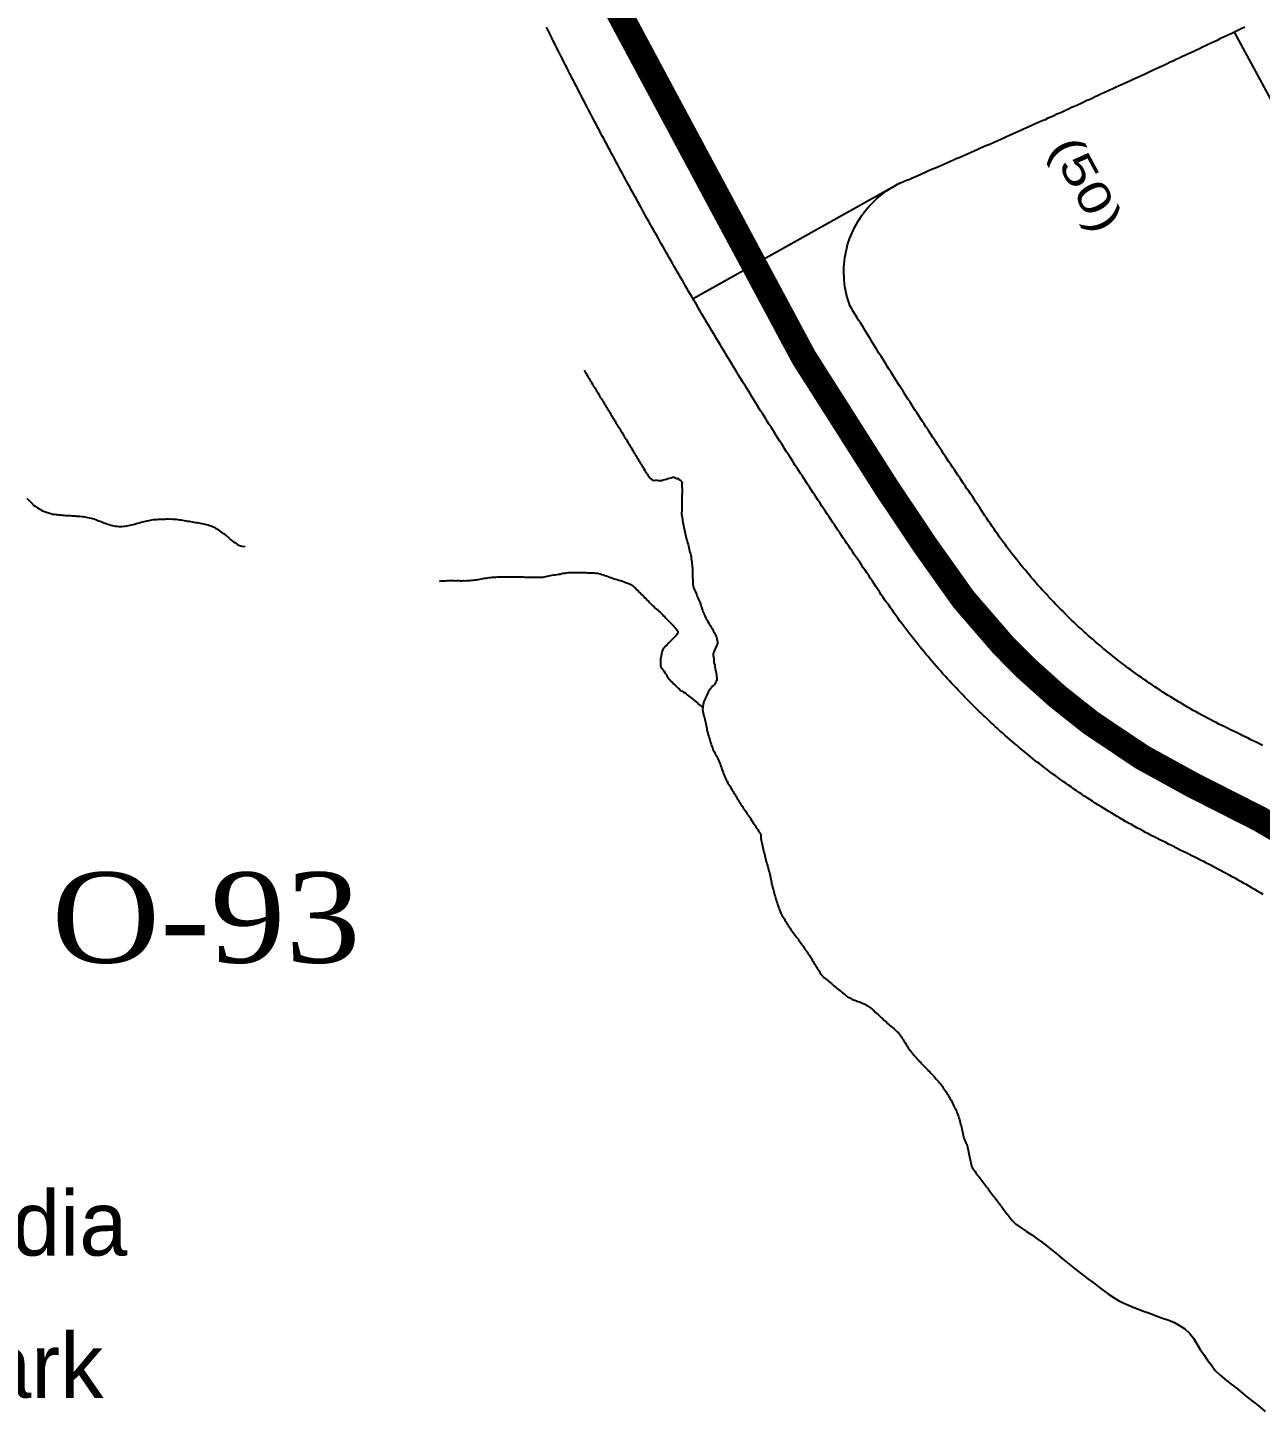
# Model space of a CAD drawing. Header units: millimetres. Extents: x 1745962 to 1749233, y 4525379 to 4529927.
# Drawn here: x 1748419.1 to 1748609.7, y 4527433.3 to 4527647.4 of the extents above; entities that cross this region are included whole.
import ezdxf
from ezdxf.enums import TextEntityAlignment as Align

# ---------------------------------------------------------------- set-up
doc = ezdxf.new("R2010")
doc.units = ezdxf.units.MM
doc.header["$LTSCALE"] = 10
doc.header["$MEASUREMENT"] = 0
for name, color, linetype in [('AROLL_ADDRESS', 44, 'Continuous'), ('AROLL_LOTS', 8, 'Continuous'), ('PARKS', 62, 'Continuous'), ('WATER', 5, 'Continuous'), ('ZONING_STANDARDS', 140, 'Continuous'), ('ZONING_ZONES', 140, 'Continuous')]:
    doc.layers.add(name, color=color, linetype=linetype)
doc.styles.add('DUTCH', font='dutcheb.ttf')
doc.styles.add('Univers Light Condensed', font='unvr47a.ttf')

msp = doc.modelspace()

# ---------------------------------------------------------------- linework, layer by layer
at = {"layer": 'AROLL_LOTS'}
for p, q in [((1748678.7, 4527511.23), (1748605.74, 4527646.67)), ((1748554.1, 4527623.34), (1748522.02, 4527605.41))]:
    msp.add_line(p, q, dxfattribs=at)
for points in [[(1748549.47, 4527562.17), (1748549.19, 4527562.59), (1748548.91, 4527563), (1748548.62, 4527563.41), (1748548.34, 4527563.82), (1748548.06, 4527564.24), (1748547.78, 4527564.65), (1748547.5, 4527565.06), (1748547.22, 4527565.47), (1748546.94, 4527565.88), (1748546.65, 4527566.31), (1748546.37, 4527566.72), (1748546.09, 4527567.13), (1748545.81, 4527567.54), (1748545.53, 4527567.96), (1748545.25, 4527568.37), (1748544.97, 4527568.79), (1748544.7, 4527569.2), (1748544.42, 4527569.62), (1748544.14, 4527570.04), (1748543.86, 4527570.45), (1748543.58, 4527570.87), (1748543.3, 4527571.28), (1748543.04, 4527571.7), (1748542.76, 4527572.11), (1748542.48, 4527572.53), (1748542.2, 4527572.95), (1748541.93, 4527573.36), (1748541.65, 4527573.79), (1748541.37, 4527574.21), (1748541.1, 4527574.62), (1748540.83, 4527575.04), (1748540.56, 4527575.45), (1748540.28, 4527575.88), (1748540, 4527576.3), (1748539.73, 4527576.72), (1748539.45, 4527577.13), (1748539.19, 4527577.55), (1748538.92, 4527577.96), (1748538.64, 4527578.38), (1748538.37, 4527578.8), (1748538.1, 4527579.23), (1748537.83, 4527579.65), (1748537.56, 4527580.07), (1748537.28, 4527580.49), (1748537.02, 4527580.91), (1748536.75, 4527581.33), (1748536.48, 4527581.75), (1748536.21, 4527582.17), (1748535.94, 4527582.6), (1748535.67, 4527583.01), (1748535.4, 4527583.44), (1748535.14, 4527583.86), (1748534.87, 4527584.28), (1748534.6, 4527584.71), (1748534.34, 4527585.12), (1748534.07, 4527585.55), (1748533.8, 4527585.97), (1748533.54, 4527586.4), (1748533.27, 4527586.82), (1748533, 4527587.24), (1748532.74, 4527587.67), (1748532.47, 4527588.09), (1748532.21, 4527588.52), (1748531.94, 4527588.95), (1748531.68, 4527589.36), (1748531.42, 4527589.79), (1748531.15, 4527590.22), (1748530.89, 4527590.65), (1748530.63, 4527591.06), (1748530.36, 4527591.49), (1748530.1, 4527591.92), (1748529.84, 4527592.34), (1748529.58, 4527592.77), (1748529.31, 4527593.2), (1748529.06, 4527593.62), (1748528.79, 4527594.05), (1748528.54, 4527594.47), (1748528.27, 4527594.9), (1748528.02, 4527595.33), (1748527.75, 4527595.76), (1748527.5, 4527596.19), (1748527.24, 4527596.61), (1748526.98, 4527597.04), (1748526.72, 4527597.47), (1748526.47, 4527597.89), (1748526.21, 4527598.33), (1748525.95, 4527598.75), (1748525.69, 4527599.18), (1748525.43, 4527599.62), (1748525.18, 4527600.04), (1748524.92, 4527600.48), (1748524.67, 4527600.9), (1748524.42, 4527601.34), (1748524.16, 4527601.76), (1748523.91, 4527602.19), (1748523.64, 4527602.62), (1748523.39, 4527603.06), (1748523.14, 4527603.48), (1748522.88, 4527603.92), (1748522.63, 4527604.35), (1748522.38, 4527604.77), (1748522.13, 4527605.21), (1748521.88, 4527605.64), (1748521.63, 4527606.08), (1748521.37, 4527606.5), (1748521.12, 4527606.94), (1748520.87, 4527607.37), (1748520.62, 4527607.8), (1748520.37, 4527608.24), (1748520.12, 4527608.67), (1748519.87, 4527609.1), (1748519.62, 4527609.54), (1748519.37, 4527609.97), (1748519.12, 4527610.4), (1748518.87, 4527610.84), (1748518.62, 4527611.27), (1748518.38, 4527611.7), (1748518.13, 4527612.14), (1748517.88, 4527612.57), (1748517.63, 4527613.01), (1748517.39, 4527613.44), (1748517.14, 4527613.88), (1748516.9, 4527614.31), (1748516.66, 4527614.75), (1748516.4, 4527615.18), (1748516.16, 4527615.62), (1748515.92, 4527616.06), (1748515.67, 4527616.49), (1748515.43, 4527616.93), (1748515.18, 4527617.36), (1748514.94, 4527617.8), (1748514.69, 4527618.24), (1748514.45, 4527618.67), (1748514.21, 4527619.11), (1748513.97, 4527619.55), (1748513.73, 4527619.98), (1748513.49, 4527620.43), (1748513.25, 4527620.87), (1748513, 4527621.3), (1748512.76, 4527621.74), (1748512.52, 4527622.18), (1748512.28, 4527622.62), (1748512.04, 4527623.05), (1748511.8, 4527623.49), (1748511.56, 4527623.93), (1748511.33, 4527624.37), (1748511.09, 4527624.81), (1748510.85, 4527625.25), (1748510.61, 4527625.7), (1748510.37, 4527626.14), (1748510.14, 4527626.57), (1748509.9, 4527627.02), (1748509.66, 4527627.46), (1748509.43, 4527627.89), (1748509.19, 4527628.34), (1748508.96, 4527628.77), (1748508.72, 4527629.21), (1748508.49, 4527629.65), (1748508.25, 4527630.1), (1748508.02, 4527630.54), (1748507.78, 4527630.98), (1748507.55, 4527631.42), (1748507.31, 4527631.87), (1748507.08, 4527632.31), (1748506.85, 4527632.75), (1748506.61, 4527633.2), (1748506.38, 4527633.64), (1748506.16, 4527634.08), (1748505.92, 4527634.52), (1748505.69, 4527634.97), (1748505.46, 4527635.41), (1748505.23, 4527635.86), (1748505, 4527636.3), (1748504.77, 4527636.74), (1748504.54, 4527637.18), (1748504.3, 4527637.63), (1748504.08, 4527638.08), (1748503.85, 4527638.52), (1748503.62, 4527638.96), (1748503.39, 4527639.41), (1748503.17, 4527639.86), (1748502.94, 4527640.3), (1748502.72, 4527640.74), (1748502.49, 4527641.19), (1748502.26, 4527641.64), (1748502.03, 4527642.09), (1748501.81, 4527642.53), (1748501.59, 4527642.98), (1748501.36, 4527643.43), (1748501.13, 4527643.87), (1748500.92, 4527644.32), (1748500.69, 4527644.77), (1748500.46, 4527645.21), (1748500.24, 4527645.66), (1748500.01, 4527646.11), (1748499.8, 4527646.55), (1748499.57, 4527647), (1748499.35, 4527647.45)], [(1748605.74, 4527646.67), (1748605.29, 4527646.45), (1748604.84, 4527646.24), (1748604.38, 4527646.02), (1748603.93, 4527645.82), (1748603.48, 4527645.6), (1748603.03, 4527645.38), (1748602.58, 4527645.17), (1748602.13, 4527644.95), (1748601.67, 4527644.75), (1748601.22, 4527644.53), (1748600.77, 4527644.32), (1748600.31, 4527644.1), (1748599.87, 4527643.89), (1748599.42, 4527643.68), (1748598.96, 4527643.46), (1748598.51, 4527643.25), (1748598.06, 4527643.04), (1748597.6, 4527642.83), (1748597.15, 4527642.61), (1748596.7, 4527642.41), (1748596.24, 4527642.19), (1748595.79, 4527641.99), (1748595.34, 4527641.77), (1748594.88, 4527641.56), (1748594.43, 4527641.35), (1748593.98, 4527641.14), (1748593.53, 4527640.93), (1748593.07, 4527640.72), (1748592.62, 4527640.51), (1748591.9, 4527640.18)], [(1748607.33, 4527647.42), (1748606.88, 4527647.21), (1748606.43, 4527647), (1748605.74, 4527646.67)], [(1748591.9, 4527640.18), (1748591.45, 4527639.97), (1748591, 4527639.76), (1748590.53, 4527639.55), (1748590.08, 4527639.34), (1748589.63, 4527639.13), (1748589.18, 4527638.92), (1748588.72, 4527638.71), (1748588.27, 4527638.5), (1748587.81, 4527638.29), (1748587.35, 4527638.08), (1748586.9, 4527637.88), (1748586.45, 4527637.66), (1748586, 4527637.46), (1748585.54, 4527637.26), (1748585.08, 4527637.04), (1748584.63, 4527636.84), (1748584.17, 4527636.63), (1748583.72, 4527636.42), (1748583.27, 4527636.21), (1748582.81, 4527636.01), (1748582.35, 4527635.8), (1748581.9, 4527635.59), (1748581.45, 4527635.38), (1748580.99, 4527635.18), (1748580.54, 4527634.98), (1748580.07, 4527634.76), (1748579.62, 4527634.56), (1748579.17, 4527634.35), (1748578.71, 4527634.15), (1748578.26, 4527633.95), (1748577.79, 4527633.73), (1748577.34, 4527633.53), (1748576.88, 4527633.33), (1748576.43, 4527633.12), (1748575.97, 4527632.92), (1748575.52, 4527632.71), (1748575.06, 4527632.51), (1748574.61, 4527632.3), (1748574.15, 4527632.1), (1748573.7, 4527631.9), (1748573.23, 4527631.69), (1748572.78, 4527631.49), (1748572.32, 4527631.29), (1748571.87, 4527631.08), (1748571.41, 4527630.88), (1748570.95, 4527630.68), (1748570.5, 4527630.47), (1748570.04, 4527630.27), (1748569.59, 4527630.06), (1748569.13, 4527629.86), (1748568.67, 4527629.66), (1748568.21, 4527629.45), (1748567.75, 4527629.25), (1748567.3, 4527629.06), (1748566.84, 4527628.85), (1748566.38, 4527628.65), (1748565.92, 4527628.45), (1748565.46, 4527628.24), (1748565.01, 4527628.05), (1748564.55, 4527627.85), (1748564.09, 4527627.64), (1748563.63, 4527627.44), (1748563.18, 4527627.24), (1748562.72, 4527627.04), (1748562.26, 4527626.84), (1748561.8, 4527626.64), (1748561.34, 4527626.44), (1748560.88, 4527626.24), (1748560.43, 4527626.04), (1748559.97, 4527625.84), (1748559.51, 4527625.64), (1748559.05, 4527625.44), (1748558.59, 4527625.25), (1748558.13, 4527625.04), (1748557.68, 4527624.85), (1748557.21, 4527624.65), (1748556.75, 4527624.45), (1748556.3, 4527624.25), (1748555.7, 4527623.99)], [(1748546.24, 4527604.4), (1748546.08, 4527604.87), (1748545.93, 4527605.34), (1748545.8, 4527605.83), (1748545.69, 4527606.32), (1748545.59, 4527606.81), (1748545.5, 4527607.3), (1748545.44, 4527607.8), (1748545.39, 4527608.3), (1748545.36, 4527608.79), (1748545.35, 4527609.29), (1748545.34, 4527609.79), (1748545.35, 4527610.29), (1748545.39, 4527610.79), (1748545.44, 4527611.29), (1748545.5, 4527611.78), (1748545.58, 4527612.28), (1748545.68, 4527612.77), (1748545.79, 4527613.25), (1748545.92, 4527613.74), (1748546.07, 4527614.21), (1748546.23, 4527614.69), (1748546.4, 4527615.16), (1748546.6, 4527615.62), (1748546.81, 4527616.08), (1748547.03, 4527616.52), (1748547.27, 4527616.96), (1748547.52, 4527617.4), (1748547.78, 4527617.82), (1748548.05, 4527618.24), (1748548.35, 4527618.65), (1748548.65, 4527619.03), (1748548.98, 4527619.43), (1748549.3, 4527619.8), (1748549.64, 4527620.16), (1748550, 4527620.52), (1748550.36, 4527620.86), (1748550.74, 4527621.19), (1748551.13, 4527621.5), (1748551.53, 4527621.81), (1748551.93, 4527622.1), (1748552.34, 4527622.38), (1748552.77, 4527622.64), (1748553.2, 4527622.89), (1748553.64, 4527623.13), (1748554.1, 4527623.34), (1748554.55, 4527623.55), (1748555.02, 4527623.74), (1748555.7, 4527623.99)], [(1748610.06, 4527536.31), (1748609.61, 4527536.55), (1748609.16, 4527536.77), (1748608.72, 4527536.99), (1748608.27, 4527537.21), (1748607.82, 4527537.44), (1748607.38, 4527537.66), (1748606.92, 4527537.88), (1748606.47, 4527538.1), (1748606.03, 4527538.32), (1748605.57, 4527538.53), (1748605.13, 4527538.75), (1748604.67, 4527538.97), (1748604.23, 4527539.18), (1748603.77, 4527539.41), (1748603.33, 4527539.63), (1748602.88, 4527539.85), (1748602.43, 4527540.09), (1748601.99, 4527540.32), (1748601.55, 4527540.55), (1748601.11, 4527540.78), (1748600.67, 4527541.02), (1748600.23, 4527541.25), (1748599.79, 4527541.5), (1748599.36, 4527541.74), (1748598.92, 4527541.99), (1748598.48, 4527542.23), (1748598.06, 4527542.49), (1748597.62, 4527542.74), (1748597.19, 4527543), (1748596.77, 4527543.26), (1748596.34, 4527543.52), (1748595.91, 4527543.77), (1748595.48, 4527544.04), (1748595.06, 4527544.31), (1748594.64, 4527544.58), (1748594.23, 4527544.85), (1748593.81, 4527545.13), (1748593.39, 4527545.41), (1748592.98, 4527545.68), (1748592.56, 4527545.97), (1748592.15, 4527546.24), (1748591.74, 4527546.53), (1748591.33, 4527546.82), (1748590.92, 4527547.11), (1748590.51, 4527547.4), (1748590.11, 4527547.69), (1748589.71, 4527548), (1748589.3, 4527548.29), (1748588.91, 4527548.59), (1748588.51, 4527548.89), (1748588.11, 4527549.19), (1748587.71, 4527549.5), (1748587.33, 4527549.81), (1748586.93, 4527550.12), (1748586.55, 4527550.43), (1748586.15, 4527550.75), (1748585.77, 4527551.07), (1748585.39, 4527551.39), (1748585, 4527551.71), (1748584.62, 4527552.03), (1748584.24, 4527552.35), (1748583.86, 4527552.69), (1748583.48, 4527553.02), (1748583.11, 4527553.34), (1748582.74, 4527553.68), (1748582.37, 4527554.01), (1748582, 4527554.35), (1748581.63, 4527554.69), (1748581.26, 4527555.04), (1748580.9, 4527555.38), (1748580.54, 4527555.72), (1748580.18, 4527556.07), (1748579.83, 4527556.41), (1748579.47, 4527556.77), (1748579.12, 4527557.13), (1748578.76, 4527557.48), (1748578.42, 4527557.84), (1748578.07, 4527558.2), (1748577.72, 4527558.55), (1748577.37, 4527558.91), (1748577.03, 4527559.28), (1748576.69, 4527559.65), (1748576.35, 4527560.02), (1748576.01, 4527560.38), (1748575.68, 4527560.76), (1748575.34, 4527561.12), (1748575.02, 4527561.5), (1748574.69, 4527561.88), (1748574.36, 4527562.26), (1748574.03, 4527562.64), (1748573.71, 4527563.02), (1748573.39, 4527563.41), (1748573.07, 4527563.79), (1748572.76, 4527564.18), (1748572.44, 4527564.57), (1748572.14, 4527564.96), (1748571.82, 4527565.35), (1748571.51, 4527565.74), (1748571.2, 4527566.14), (1748570.91, 4527566.53), (1748570.6, 4527566.93), (1748570.3, 4527567.33), (1748570, 4527567.74), (1748569.71, 4527568.14), (1748569.42, 4527568.55), (1748569.12, 4527568.95), (1748568.83, 4527569.36), (1748568.55, 4527569.77), (1748568.27, 4527570.18), (1748567.98, 4527570.59), (1748567.7, 4527571.01), (1748567.43, 4527571.42), (1748567.15, 4527571.85), (1748566.87, 4527572.26), (1748566.61, 4527572.68), (1748566.34, 4527573.1), (1748566.05, 4527573.56), (1748565.76, 4527573.97), (1748565.48, 4527574.4), (1748565.2, 4527574.81), (1748564.92, 4527575.22), (1748564.64, 4527575.63), (1748564.36, 4527576.04), (1748564.08, 4527576.46), (1748563.8, 4527576.87), (1748563.52, 4527577.29), (1748563.25, 4527577.71), (1748562.97, 4527578.12), (1748562.69, 4527578.54), (1748562.42, 4527578.95), (1748562.14, 4527579.37), (1748561.86, 4527579.78), (1748561.58, 4527580.2), (1748561.3, 4527580.62), (1748561.03, 4527581.03), (1748560.75, 4527581.45), (1748560.47, 4527581.87), (1748560.21, 4527582.28), (1748559.93, 4527582.71), (1748559.65, 4527583.12), (1748559.38, 4527583.54), (1748559.1, 4527583.96), (1748558.84, 4527584.38), (1748558.56, 4527584.8), (1748558.29, 4527585.22), (1748558.01, 4527585.63), (1748557.74, 4527586.05), (1748557.46, 4527586.47), (1748557.2, 4527586.88), (1748556.92, 4527587.31), (1748556.65, 4527587.73), (1748556.38, 4527588.15), (1748556.11, 4527588.57), (1748555.84, 4527588.99), (1748555.57, 4527589.41), (1748555.3, 4527589.83), (1748555.03, 4527590.26), (1748554.76, 4527590.68), (1748554.49, 4527591.1), (1748554.22, 4527591.51), (1748553.96, 4527591.94), (1748553.69, 4527592.36), (1748553.43, 4527592.79), (1748553.16, 4527593.21), (1748552.89, 4527593.62), (1748552.63, 4527594.05), (1748552.36, 4527594.48), (1748552.09, 4527594.9), (1748551.83, 4527595.33), (1748551.56, 4527595.74), (1748551.29, 4527596.17), (1748551.03, 4527596.6), (1748550.76, 4527597.02), (1748550.5, 4527597.45), (1748550.24, 4527597.87), (1748549.97, 4527598.29), (1748549.71, 4527598.72), (1748549.44, 4527599.15), (1748549.19, 4527599.57), (1748548.92, 4527600), (1748548.66, 4527600.43), (1748548.4, 4527600.85), (1748548.14, 4527601.28), (1748547.88, 4527601.7), (1748547.62, 4527602.13), (1748547.36, 4527602.56), (1748547.1, 4527602.98), (1748546.84, 4527603.41), (1748546.57, 4527603.84), (1748546.24, 4527604.4)], [(1748596.43, 4527520.63), (1748595.98, 4527520.85), (1748595.53, 4527521.07), (1748595.09, 4527521.29), (1748594.63, 4527521.51), (1748594.19, 4527521.73), (1748593.74, 4527521.96), (1748593.29, 4527522.19), (1748592.85, 4527522.41), (1748592.41, 4527522.64), (1748591.97, 4527522.88), (1748591.53, 4527523.12), (1748591.08, 4527523.36), (1748590.64, 4527523.59), (1748590.2, 4527523.83), (1748589.78, 4527524.08), (1748589.34, 4527524.32), (1748588.9, 4527524.57), (1748588.47, 4527524.82), (1748588.03, 4527525.07), (1748587.61, 4527525.32), (1748587.17, 4527525.58), (1748586.74, 4527525.84), (1748586.32, 4527526.09), (1748585.89, 4527526.35), (1748585.46, 4527526.61), (1748585.04, 4527526.88), (1748584.61, 4527527.15), (1748584.19, 4527527.41), (1748583.77, 4527527.68), (1748583.36, 4527527.96), (1748582.93, 4527528.23), (1748582.51, 4527528.5), (1748582.1, 4527528.77), (1748581.69, 4527529.06), (1748581.27, 4527529.34), (1748580.86, 4527529.62), (1748580.45, 4527529.91), (1748580.04, 4527530.19), (1748579.63, 4527530.48), (1748579.23, 4527530.77), (1748578.81, 4527531.06), (1748578.41, 4527531.36), (1748578, 4527531.65), (1748577.6, 4527531.95), (1748577.2, 4527532.24), (1748576.8, 4527532.55), (1748576.41, 4527532.85), (1748576.01, 4527533.15), (1748575.61, 4527533.46), (1748575.21, 4527533.76), (1748574.83, 4527534.07), (1748574.43, 4527534.38), (1748574.05, 4527534.7), (1748573.65, 4527535.01), (1748573.27, 4527535.33), (1748572.89, 4527535.65), (1748572.49, 4527535.97), (1748572.11, 4527536.29), (1748571.73, 4527536.61), (1748571.35, 4527536.93), (1748570.97, 4527537.26), (1748570.6, 4527537.59), (1748570.22, 4527537.92), (1748569.84, 4527538.25), (1748569.47, 4527538.58), (1748569.1, 4527538.92), (1748568.73, 4527539.25), (1748568.36, 4527539.59), (1748568, 4527539.93), (1748567.63, 4527540.27), (1748567.27, 4527540.62), (1748566.9, 4527540.96), (1748566.54, 4527541.3), (1748566.19, 4527541.65), (1748565.82, 4527542), (1748565.47, 4527542.35), (1748565.11, 4527542.7), (1748564.76, 4527543.06), (1748564.41, 4527543.41), (1748564.06, 4527543.77), (1748563.71, 4527544.13), (1748563.36, 4527544.49), (1748563.01, 4527544.85), (1748562.68, 4527545.22), (1748562.33, 4527545.58), (1748561.99, 4527545.94), (1748561.65, 4527546.31), (1748561.31, 4527546.68), (1748560.97, 4527547.05), (1748560.64, 4527547.42), (1748560.31, 4527547.79), (1748559.98, 4527548.17), (1748559.65, 4527548.54), (1748559.32, 4527548.93), (1748558.99, 4527549.3), (1748558.67, 4527549.68), (1748558.35, 4527550.07), (1748558.03, 4527550.45), (1748557.71, 4527550.83), (1748557.39, 4527551.22), (1748557.08, 4527551.6), (1748556.76, 4527551.99), (1748556.45, 4527552.38), (1748556.13, 4527552.78), (1748555.83, 4527553.17), (1748555.52, 4527553.56), (1748555.21, 4527553.96), (1748554.92, 4527554.36), (1748554.61, 4527554.76), (1748554.31, 4527555.16), (1748554.01, 4527555.56), (1748553.72, 4527555.96), (1748553.42, 4527556.36), (1748553.13, 4527556.77), (1748552.84, 4527557.18), (1748552.55, 4527557.59), (1748552.26, 4527558), (1748551.97, 4527558.4), (1748551.69, 4527558.81), (1748551.4, 4527559.23), (1748551.12, 4527559.64), (1748550.85, 4527560.06), (1748550.57, 4527560.47), (1748550.3, 4527560.89), (1748550.03, 4527561.31), (1748549.75, 4527561.73), (1748549.47, 4527562.17)], [(1748596.43, 4527520.63), (1748596.88, 4527520.42), (1748597.34, 4527520.2), (1748597.78, 4527519.98), (1748598.24, 4527519.77), (1748598.68, 4527519.54), (1748599.13, 4527519.32), (1748599.58, 4527519.1), (1748600.02, 4527518.88), (1748600.47, 4527518.64), (1748600.92, 4527518.42), (1748601.36, 4527518.19), (1748601.8, 4527517.96), (1748602.24, 4527517.73), (1748602.68, 4527517.49), (1748603.14, 4527517.26), (1748603.58, 4527517.03), (1748604.01, 4527516.79), (1748604.45, 4527516.55), (1748604.89, 4527516.31), (1748605.33, 4527516.07), (1748605.77, 4527515.82), (1748606.21, 4527515.58), (1748606.63, 4527515.34), (1748607.07, 4527515.09), (1748607.51, 4527514.85), (1748607.94, 4527514.6), (1748608.37, 4527514.34), (1748608.8, 4527514.09), (1748609.23, 4527513.84), (1748609.67, 4527513.58), (1748610.09, 4527513.32)]]:
    msp.add_lwpolyline(points, dxfattribs=at)
at = {"layer": 'WATER'}
for points in [[(1748505.17, 4527594.37), (1748505.3, 4527594.15), (1748505.43, 4527593.94), (1748505.55, 4527593.73), (1748505.69, 4527593.52), (1748505.82, 4527593.3), (1748505.95, 4527593.09), (1748506.07, 4527592.87), (1748506.2, 4527592.66), (1748506.34, 4527592.45), (1748506.47, 4527592.23), (1748506.59, 4527592.02), (1748506.72, 4527591.8), (1748506.86, 4527591.59), (1748506.98, 4527591.38), (1748507.11, 4527591.17), (1748507.24, 4527590.95), (1748507.38, 4527590.73), (1748507.5, 4527590.53), (1748507.63, 4527590.31), (1748507.76, 4527590.1), (1748507.9, 4527589.88), (1748508.02, 4527589.67), (1748508.15, 4527589.45), (1748508.28, 4527589.24), (1748508.41, 4527589.03), (1748508.54, 4527588.81), (1748508.67, 4527588.6), (1748508.8, 4527588.38), (1748508.93, 4527588.18), (1748509.06, 4527587.96), (1748509.19, 4527587.75), (1748509.32, 4527587.53), (1748509.44, 4527587.31), (1748509.58, 4527587.11), (1748509.71, 4527586.89), (1748509.83, 4527586.68), (1748509.97, 4527586.46), (1748510.1, 4527586.25), (1748510.23, 4527586.03), (1748510.35, 4527585.82), (1748510.49, 4527585.61), (1748510.62, 4527585.39), (1748510.75, 4527585.18), (1748510.87, 4527584.97), (1748511.01, 4527584.76), (1748511.14, 4527584.54), (1748511.26, 4527584.33), (1748511.39, 4527584.11), (1748511.52, 4527583.89), (1748511.66, 4527583.68), (1748511.78, 4527583.47), (1748511.91, 4527583.26), (1748512.04, 4527583.04), (1748512.18, 4527582.83), (1748512.3, 4527582.62), (1748512.43, 4527582.41), (1748512.57, 4527582.19), (1748512.69, 4527581.97), (1748512.82, 4527581.76), (1748512.95, 4527581.54), (1748513.09, 4527581.34), (1748513.21, 4527581.12), (1748513.34, 4527580.91), (1748513.47, 4527580.69), (1748513.6, 4527580.47), (1748513.73, 4527580.27), (1748513.86, 4527580.05), (1748513.99, 4527579.84), (1748514.11, 4527579.62), (1748514.25, 4527579.41), (1748514.38, 4527579.2), (1748514.51, 4527578.98), (1748514.63, 4527578.77), (1748514.77, 4527578.55), (1748514.9, 4527578.34), (1748515.02, 4527578.13), (1748515.16, 4527577.92), (1748515.3, 4527577.71), (1748515.48, 4527577.54), (1748515.68, 4527577.4), (1748515.93, 4527577.33), (1748516.17, 4527577.35), (1748516.43, 4527577.36), (1748516.67, 4527577.33), (1748516.92, 4527577.31), (1748517.17, 4527577.31), (1748517.41, 4527577.39), (1748517.65, 4527577.46), (1748517.89, 4527577.53), (1748518.13, 4527577.59), (1748518.37, 4527577.66), (1748518.61, 4527577.72), (1748518.86, 4527577.8), (1748519.1, 4527577.84), (1748519.29, 4527577.7), (1748519.52, 4527577.62), (1748519.75, 4527577.59), (1748519.93, 4527577.42), (1748520.12, 4527577.24), (1748520.31, 4527577.06)], [(1748520.31, 4527577.06), (1748520.27, 4527576.81), (1748520.27, 4527576.56), (1748520.29, 4527576.31), (1748520.32, 4527576.06), (1748520.34, 4527575.82), (1748520.35, 4527575.56), (1748520.33, 4527575.32), (1748520.3, 4527575.06), (1748520.28, 4527574.82), (1748520.29, 4527574.56), (1748520.29, 4527574.32), (1748520.29, 4527574.07), (1748520.29, 4527573.82), (1748520.29, 4527573.57), (1748520.28, 4527573.32), (1748520.28, 4527573.07), (1748520.27, 4527572.82), (1748520.26, 4527572.56), (1748520.25, 4527572.31), (1748520.25, 4527572.07), (1748520.28, 4527571.82), (1748520.32, 4527571.57), (1748520.37, 4527571.33), (1748520.41, 4527571.08), (1748520.46, 4527570.84), (1748520.51, 4527570.59), (1748520.56, 4527570.34), (1748520.61, 4527570.1), (1748520.66, 4527569.85), (1748520.71, 4527569.61), (1748520.76, 4527569.37), (1748520.81, 4527569.13), (1748520.86, 4527568.88), (1748520.92, 4527568.63), (1748520.97, 4527568.39), (1748521.04, 4527568.15), (1748521.11, 4527567.91), (1748521.18, 4527567.67), (1748521.25, 4527567.43), (1748521.31, 4527567.19), (1748521.37, 4527566.94), (1748521.43, 4527566.7), (1748521.49, 4527566.45), (1748521.54, 4527566.22), (1748521.6, 4527565.97), (1748521.66, 4527565.73), (1748521.71, 4527565.48), (1748521.75, 4527565.23), (1748521.78, 4527564.98), (1748521.81, 4527564.74), (1748521.83, 4527564.49), (1748521.86, 4527564.24), (1748521.89, 4527563.99), (1748521.92, 4527563.75), (1748521.93, 4527563.5), (1748521.94, 4527563.25), (1748521.95, 4527562.99), (1748521.94, 4527562.74), (1748521.95, 4527562.5), (1748521.95, 4527562.25), (1748521.96, 4527561.99), (1748521.97, 4527561.75), (1748521.97, 4527561.5), (1748521.99, 4527561.24), (1748522.04, 4527561.01), (1748522.11, 4527560.76), (1748522.18, 4527560.52), (1748522.28, 4527560.29), (1748522.38, 4527560.06), (1748522.48, 4527559.83), (1748522.58, 4527559.6), (1748522.67, 4527559.37), (1748522.77, 4527559.15), (1748522.88, 4527558.92), (1748522.98, 4527558.69), (1748523.07, 4527558.46), (1748523.17, 4527558.23), (1748523.23, 4527557.99), (1748523.3, 4527557.75), (1748523.37, 4527557.5), (1748523.46, 4527557.27), (1748523.55, 4527557.04), (1748523.66, 4527556.81), (1748523.76, 4527556.59), (1748523.86, 4527556.36), (1748523.96, 4527556.13), (1748524.07, 4527555.9), (1748524.19, 4527555.68), (1748524.32, 4527555.47), (1748524.45, 4527555.25), (1748524.58, 4527555.05), (1748524.71, 4527554.83), (1748524.84, 4527554.62), (1748524.96, 4527554.4), (1748525.09, 4527554.18), (1748525.2, 4527553.96), (1748525.32, 4527553.75), (1748525.44, 4527553.52), (1748525.55, 4527553.3), (1748525.62, 4527553.06), (1748525.69, 4527552.81), (1748525.77, 4527552.57), (1748525.82, 4527552.34), (1748525.79, 4527552.08), (1748525.71, 4527551.85), (1748525.6, 4527551.62), (1748525.49, 4527551.39), (1748525.39, 4527551.16), (1748525.29, 4527550.93), (1748525.19, 4527550.7), (1748525.13, 4527550.46), (1748525.13, 4527550.21), (1748525.18, 4527549.97), (1748525.22, 4527549.72), (1748525.22, 4527549.46), (1748525.25, 4527549.21), (1748525.3, 4527548.98), (1748525.36, 4527548.73), (1748525.41, 4527548.48), (1748525.46, 4527548.24), (1748525.51, 4527547.99), (1748525.55, 4527547.75), (1748525.6, 4527547.5), (1748525.62, 4527547.25), (1748525.65, 4527547.01), (1748525.68, 4527546.76), (1748525.68, 4527546.5), (1748525.6, 4527546.27), (1748525.49, 4527546.05), (1748525.38, 4527545.82), (1748525.21, 4527545.63), (1748525.04, 4527545.47), (1748524.86, 4527545.28), (1748524.71, 4527545.09), (1748524.56, 4527544.88), (1748524.43, 4527544.67), (1748524.31, 4527544.45), (1748524.2, 4527544.22), (1748524.09, 4527544), (1748523.98, 4527543.78), (1748523.87, 4527543.55), (1748523.77, 4527543.33), (1748523.67, 4527543.1), (1748523.63, 4527542.85), (1748523.58, 4527542.6), (1748523.55, 4527542.35), (1748523.51, 4527542.18), (1748523.51, 4527542.11), (1748523.5, 4527541.86), (1748523.52, 4527541.6), (1748523.56, 4527541.36), (1748523.62, 4527541.12), (1748523.68, 4527540.87), (1748523.77, 4527540.64), (1748523.82, 4527540.39), (1748523.88, 4527540.15), (1748523.93, 4527539.91), (1748523.98, 4527539.66), (1748524.03, 4527539.42), (1748524.09, 4527539.18), (1748524.13, 4527538.93), (1748524.17, 4527538.68), (1748524.23, 4527538.44), (1748524.29, 4527538.19), (1748524.37, 4527537.96), (1748524.44, 4527537.72), (1748524.5, 4527537.48), (1748524.59, 4527537.24), (1748524.65, 4527537), (1748524.72, 4527536.76), (1748524.8, 4527536.52), (1748524.89, 4527536.29), (1748524.99, 4527536.06), (1748525.07, 4527535.83), (1748525.15, 4527535.59), (1748525.26, 4527535.37), (1748525.38, 4527535.14), (1748525.51, 4527534.93), (1748525.63, 4527534.71), (1748525.74, 4527534.49), (1748525.85, 4527534.26), (1748525.96, 4527534.04), (1748526.07, 4527533.81), (1748526.16, 4527533.58), (1748526.25, 4527533.34), (1748526.32, 4527533.1), (1748526.4, 4527532.87), (1748526.49, 4527532.63), (1748526.57, 4527532.4), (1748526.65, 4527532.16), (1748526.74, 4527531.92), (1748526.83, 4527531.7), (1748526.93, 4527531.47), (1748527.04, 4527531.24), (1748527.16, 4527531.02), (1748527.27, 4527530.8), (1748527.42, 4527530.49)], [(1748419.03, 4527574.57), (1748419.19, 4527574.4), (1748419.37, 4527574.22), (1748419.54, 4527574.04), (1748419.72, 4527573.86), (1748419.89, 4527573.68), (1748420.07, 4527573.51), (1748420.28, 4527573.36), (1748420.48, 4527573.22), (1748420.69, 4527573.08), (1748420.9, 4527572.94), (1748421.11, 4527572.81), (1748421.32, 4527572.68), (1748421.55, 4527572.58), (1748421.79, 4527572.49), (1748422.03, 4527572.42), (1748422.26, 4527572.33), (1748422.5, 4527572.26), (1748422.74, 4527572.18), (1748422.98, 4527572.12), (1748423.23, 4527572.09), (1748423.48, 4527572.06), (1748423.73, 4527572.04), (1748423.97, 4527572), (1748424.22, 4527571.98), (1748424.47, 4527571.95), (1748424.72, 4527571.93), (1748424.97, 4527571.91), (1748425.22, 4527571.89), (1748425.47, 4527571.88), (1748425.72, 4527571.87), (1748425.97, 4527571.85), (1748426.22, 4527571.84), (1748426.47, 4527571.82), (1748426.72, 4527571.81), (1748426.97, 4527571.78), (1748427.22, 4527571.77), (1748427.46, 4527571.75), (1748427.71, 4527571.72), (1748427.96, 4527571.67), (1748428.21, 4527571.63), (1748428.44, 4527571.58), (1748428.69, 4527571.53), (1748428.94, 4527571.49), (1748429.18, 4527571.43), (1748429.42, 4527571.36), (1748429.66, 4527571.27), (1748429.89, 4527571.18), (1748430.12, 4527571.09), (1748430.36, 4527570.99), (1748430.59, 4527570.91), (1748430.83, 4527570.82), (1748431.06, 4527570.73), (1748431.3, 4527570.65), (1748431.53, 4527570.56), (1748431.77, 4527570.49), (1748432.01, 4527570.42), (1748432.25, 4527570.34), (1748432.49, 4527570.27), (1748432.73, 4527570.24), (1748432.99, 4527570.22), (1748433.23, 4527570.2), (1748433.48, 4527570.2), (1748433.73, 4527570.21), (1748433.99, 4527570.23), (1748434.23, 4527570.26), (1748434.48, 4527570.3), (1748434.72, 4527570.35), (1748434.97, 4527570.4), (1748435.2, 4527570.45), (1748435.45, 4527570.51), (1748435.69, 4527570.57), (1748435.93, 4527570.64), (1748436.17, 4527570.71), (1748436.42, 4527570.78), (1748436.66, 4527570.85), (1748436.9, 4527570.91), (1748437.15, 4527570.97), (1748437.38, 4527571.02), (1748437.63, 4527571.07), (1748437.87, 4527571.12), (1748438.12, 4527571.17), (1748438.36, 4527571.22), (1748438.62, 4527571.26), (1748438.86, 4527571.27), (1748439.11, 4527571.29), (1748439.37, 4527571.31), (1748439.61, 4527571.32), (1748439.86, 4527571.33), (1748440.11, 4527571.35), (1748440.36, 4527571.35), (1748440.61, 4527571.36), (1748440.86, 4527571.36), (1748441.11, 4527571.35), (1748441.36, 4527571.36), (1748441.61, 4527571.35), (1748441.86, 4527571.34), (1748442.11, 4527571.31), (1748442.35, 4527571.28), (1748442.6, 4527571.24), (1748442.85, 4527571.2), (1748443.1, 4527571.16), (1748443.34, 4527571.12), (1748443.59, 4527571.08), (1748443.84, 4527571.04), (1748444.09, 4527571), (1748444.33, 4527570.96), (1748444.58, 4527570.92), (1748444.82, 4527570.88), (1748445.07, 4527570.83), (1748445.32, 4527570.79), (1748445.56, 4527570.74), (1748445.81, 4527570.7), (1748446.05, 4527570.65), (1748446.3, 4527570.61), (1748446.55, 4527570.55), (1748446.79, 4527570.51), (1748447.04, 4527570.45), (1748447.27, 4527570.37), (1748447.5, 4527570.28), (1748447.73, 4527570.18), (1748447.96, 4527570.07), (1748448.18, 4527569.95), (1748448.39, 4527569.81), (1748448.59, 4527569.68), (1748448.79, 4527569.53), (1748449, 4527569.38), (1748449.2, 4527569.23), (1748449.4, 4527569.09), (1748449.61, 4527568.94), (1748449.81, 4527568.8), (1748450, 4527568.64), (1748450.19, 4527568.48), (1748450.37, 4527568.31), (1748450.56, 4527568.14), (1748450.75, 4527567.99), (1748450.96, 4527567.84), (1748451.17, 4527567.69), (1748451.37, 4527567.55), (1748451.57, 4527567.41), (1748451.8, 4527567.3), (1748452.03, 4527567.21), (1748452.27, 4527567.14), (1748452.76, 4527567.08)], [(1748482.81, 4527561.73), (1748483.06, 4527561.78), (1748483.31, 4527561.79), (1748483.56, 4527561.8), (1748483.81, 4527561.81), (1748484.05, 4527561.82), (1748484.31, 4527561.83), (1748484.56, 4527561.84), (1748484.8, 4527561.85), (1748485.06, 4527561.82), (1748485.31, 4527561.81), (1748485.56, 4527561.82), (1748485.81, 4527561.82), (1748486.05, 4527561.81), (1748486.3, 4527561.81), (1748486.55, 4527561.82), (1748486.8, 4527561.81), (1748487.06, 4527561.82), (1748487.3, 4527561.83), (1748487.55, 4527561.85), (1748487.8, 4527561.88), (1748488.05, 4527561.91), (1748488.3, 4527561.93), (1748488.55, 4527561.96), (1748488.79, 4527562.01), (1748489.04, 4527562.05), (1748489.29, 4527562.1), (1748489.53, 4527562.14), (1748489.78, 4527562.18), (1748490.03, 4527562.21), (1748490.27, 4527562.25), (1748490.52, 4527562.29), (1748490.77, 4527562.31), (1748491.02, 4527562.33), (1748491.27, 4527562.34), (1748491.52, 4527562.36), (1748491.76, 4527562.38), (1748492.02, 4527562.39), (1748492.27, 4527562.41), (1748492.52, 4527562.41), (1748492.77, 4527562.41), (1748493.02, 4527562.4), (1748493.27, 4527562.4), (1748493.52, 4527562.4), (1748493.77, 4527562.39), (1748494.01, 4527562.4), (1748494.26, 4527562.4), (1748494.52, 4527562.4), (1748494.76, 4527562.43), (1748495.01, 4527562.42), (1748495.26, 4527562.42), (1748495.51, 4527562.41), (1748495.77, 4527562.39), (1748496.02, 4527562.37), (1748496.27, 4527562.37), (1748496.51, 4527562.36), (1748496.76, 4527562.35), (1748497.01, 4527562.35), (1748497.26, 4527562.33), (1748497.51, 4527562.33), (1748497.77, 4527562.34), (1748498.02, 4527562.34), (1748498.26, 4527562.35), (1748498.51, 4527562.35), (1748498.77, 4527562.37), (1748499.01, 4527562.39), (1748499.25, 4527562.46), (1748499.49, 4527562.52), (1748499.74, 4527562.57), (1748499.99, 4527562.61), (1748500.24, 4527562.65), (1748500.48, 4527562.69), (1748500.73, 4527562.72), (1748500.97, 4527562.76), (1748501.23, 4527562.8), (1748501.47, 4527562.84), (1748501.71, 4527562.9), (1748501.95, 4527562.95), (1748502.2, 4527562.98), (1748502.45, 4527563.01), (1748502.7, 4527563.05), (1748502.95, 4527563.08), (1748503.2, 4527563.09), (1748503.45, 4527563.08), (1748503.7, 4527563.08), (1748503.95, 4527563.07), (1748504.2, 4527563.07), (1748504.45, 4527563.06), (1748504.7, 4527563.06), (1748504.95, 4527563.06), (1748505.2, 4527563.05), (1748505.45, 4527563.05), (1748505.7, 4527563.04), (1748505.95, 4527563.04), (1748506.2, 4527563.03), (1748506.45, 4527563.02), (1748506.69, 4527563.01), (1748506.95, 4527562.98), (1748507.19, 4527562.95), (1748507.44, 4527562.91), (1748507.68, 4527562.86), (1748507.92, 4527562.79), (1748508.16, 4527562.71), (1748508.4, 4527562.62), (1748508.63, 4527562.54), (1748508.87, 4527562.46), (1748509.1, 4527562.36), (1748509.34, 4527562.28), (1748509.57, 4527562.2), (1748509.81, 4527562.12), (1748510.05, 4527562.05), (1748510.29, 4527561.97), (1748510.53, 4527561.91), (1748510.77, 4527561.84), (1748511.01, 4527561.76), (1748511.24, 4527561.68), (1748511.48, 4527561.59), (1748511.71, 4527561.5), (1748511.95, 4527561.42), (1748512.18, 4527561.31), (1748512.4, 4527561.22), (1748512.61, 4527561.08), (1748512.81, 4527560.92), (1748512.99, 4527560.75), (1748513.16, 4527560.58), (1748513.35, 4527560.4), (1748513.52, 4527560.22), (1748513.7, 4527560.05), (1748513.87, 4527559.87), (1748514.05, 4527559.69), (1748514.23, 4527559.52), (1748514.4, 4527559.34), (1748514.58, 4527559.16), (1748514.75, 4527558.99), (1748514.93, 4527558.81), (1748515.11, 4527558.62), (1748515.29, 4527558.45), (1748515.46, 4527558.27), (1748515.64, 4527558.09), (1748515.82, 4527557.92), (1748515.99, 4527557.74), (1748516.18, 4527557.57), (1748516.37, 4527557.42), (1748516.56, 4527557.25), (1748516.75, 4527557.09), (1748516.94, 4527556.92), (1748517.12, 4527556.75), (1748517.3, 4527556.58), (1748517.46, 4527556.39), (1748517.63, 4527556.21), (1748517.8, 4527556.02), (1748517.98, 4527555.85), (1748518.15, 4527555.67), (1748518.33, 4527555.49), (1748518.5, 4527555.32), (1748518.68, 4527555.14), (1748518.85, 4527554.96), (1748519.03, 4527554.78), (1748519.2, 4527554.59), (1748519.36, 4527554.4), (1748519.52, 4527554.21), (1748519.65, 4527554), (1748519.68, 4527553.76), (1748519.55, 4527553.55), (1748519.39, 4527553.35), (1748519.23, 4527553.16), (1748519.06, 4527552.97), (1748518.89, 4527552.79), (1748518.71, 4527552.62), (1748518.53, 4527552.44), (1748518.35, 4527552.27), (1748518.17, 4527552.09), (1748518, 4527551.91), (1748517.83, 4527551.73), (1748517.67, 4527551.55), (1748517.5, 4527551.36), (1748517.36, 4527551.14), (1748517.24, 4527550.92), (1748517.17, 4527550.69), (1748517.13, 4527550.44), (1748517.07, 4527550.19), (1748517.02, 4527549.95), (1748516.99, 4527549.7), (1748516.96, 4527549.45), (1748516.96, 4527549.2), (1748516.98, 4527548.95), (1748517.01, 4527548.71), (1748517.06, 4527548.47), (1748517.2, 4527548.26), (1748517.35, 4527548.05), (1748517.49, 4527547.84), (1748517.63, 4527547.63), (1748517.76, 4527547.42), (1748517.91, 4527547.22), (1748518.04, 4527547.01), (1748518.17, 4527546.8), (1748518.32, 4527546.6), (1748518.48, 4527546.41), (1748518.65, 4527546.22), (1748518.83, 4527546.05), (1748519.02, 4527545.87), (1748519.18, 4527545.7), (1748519.37, 4527545.52), (1748519.55, 4527545.36), (1748519.74, 4527545.19), (1748519.92, 4527545.01), (1748520.1, 4527544.84), (1748520.31, 4527544.7), (1748520.52, 4527544.58), (1748520.73, 4527544.45), (1748520.94, 4527544.3), (1748521.13, 4527544.15), (1748521.33, 4527543.99), (1748521.53, 4527543.85), (1748521.73, 4527543.69), (1748521.93, 4527543.54), (1748522.12, 4527543.38), (1748522.31, 4527543.22), (1748522.5, 4527543.05), (1748522.69, 4527542.89), (1748522.88, 4527542.73), (1748523.07, 4527542.57), (1748523.26, 4527542.41), (1748523.51, 4527542.18)], [(1748527.42, 4527530.49), (1748527.56, 4527530.28), (1748527.69, 4527530.06), (1748527.81, 4527529.85), (1748527.94, 4527529.63), (1748528.07, 4527529.42), (1748528.2, 4527529.21), (1748528.33, 4527528.99), (1748528.46, 4527528.78), (1748528.59, 4527528.56), (1748528.72, 4527528.35), (1748528.85, 4527528.14), (1748528.97, 4527527.92), (1748529.1, 4527527.7), (1748529.24, 4527527.49), (1748529.37, 4527527.29), (1748529.51, 4527527.07), (1748529.65, 4527526.86), (1748529.78, 4527526.66), (1748529.93, 4527526.45), (1748530.06, 4527526.24), (1748530.21, 4527526.03), (1748530.34, 4527525.83), (1748530.49, 4527525.62), (1748530.62, 4527525.41), (1748530.77, 4527525.21), (1748530.9, 4527525), (1748531.04, 4527524.79), (1748531.18, 4527524.59), (1748531.32, 4527524.37), (1748531.46, 4527524.17), (1748531.61, 4527523.96), (1748531.74, 4527523.75), (1748531.88, 4527523.54), (1748532.02, 4527523.34), (1748532.15, 4527523.13), (1748532.3, 4527522.92), (1748532.43, 4527522.71), (1748532.49, 4527522.49), (1748532.49, 4527522.23), (1748532.51, 4527521.99), (1748532.56, 4527521.74), (1748532.61, 4527521.49), (1748532.66, 4527521.25), (1748532.71, 4527521), (1748532.77, 4527520.75), (1748532.82, 4527520.52), (1748532.87, 4527520.27), (1748532.93, 4527520.02), (1748532.98, 4527519.79), (1748533.04, 4527519.54), (1748533.09, 4527519.29), (1748533.15, 4527519.05), (1748533.21, 4527518.81), (1748533.27, 4527518.57), (1748533.33, 4527518.33), (1748533.4, 4527518.09), (1748533.48, 4527517.85), (1748533.56, 4527517.61), (1748533.63, 4527517.37), (1748533.69, 4527517.13), (1748533.75, 4527516.89), (1748533.82, 4527516.65), (1748533.87, 4527516.4), (1748533.92, 4527516.15), (1748533.97, 4527515.91), (1748534.02, 4527515.66), (1748534.07, 4527515.42), (1748534.12, 4527515.17), (1748534.17, 4527514.94), (1748534.23, 4527514.69), (1748534.28, 4527514.44), (1748534.35, 4527514.2), (1748534.43, 4527513.97), (1748534.5, 4527513.72), (1748534.56, 4527513.49), (1748534.63, 4527513.24), (1748534.69, 4527513), (1748534.77, 4527512.76), (1748534.84, 4527512.52), (1748534.91, 4527512.29), (1748534.99, 4527512.04), (1748535.07, 4527511.81), (1748535.15, 4527511.57), (1748535.23, 4527511.33), (1748535.32, 4527511.09), (1748535.4, 4527510.86), (1748535.5, 4527510.63), (1748535.59, 4527510.4), (1748535.7, 4527510.18), (1748535.82, 4527509.95), (1748535.94, 4527509.75), (1748536.08, 4527509.53), (1748536.21, 4527509.31), (1748536.34, 4527509.1), (1748536.47, 4527508.89), (1748536.6, 4527508.68), (1748536.74, 4527508.46), (1748536.87, 4527508.25), (1748537.02, 4527508.05), (1748537.16, 4527507.85), (1748537.3, 4527507.65), (1748537.45, 4527507.45), (1748537.6, 4527507.24), (1748537.75, 4527507.04), (1748537.9, 4527506.84), (1748538.05, 4527506.64), (1748538.2, 4527506.44), (1748538.34, 4527506.24), (1748538.49, 4527506.04), (1748538.64, 4527505.83), (1748538.78, 4527505.63), (1748538.93, 4527505.43), (1748539.07, 4527505.23), (1748539.22, 4527505.02), (1748539.37, 4527504.81), (1748539.5, 4527504.6), (1748539.65, 4527504.4), (1748539.78, 4527504.19), (1748539.91, 4527503.98), (1748540.06, 4527503.77), (1748540.19, 4527503.56), (1748540.33, 4527503.35), (1748540.45, 4527503.13), (1748540.58, 4527502.92), (1748540.7, 4527502.71), (1748540.83, 4527502.49), (1748540.96, 4527502.27), (1748541.1, 4527502.06), (1748541.23, 4527501.85), (1748541.37, 4527501.64), (1748541.5, 4527501.44), (1748541.64, 4527501.22), (1748541.78, 4527501.01), (1748541.91, 4527500.81), (1748542.07, 4527500.61), (1748542.26, 4527500.45), (1748542.45, 4527500.28), (1748542.64, 4527500.13), (1748542.83, 4527499.96), (1748543.02, 4527499.8), (1748543.21, 4527499.64), (1748543.41, 4527499.48), (1748543.6, 4527499.32), (1748543.79, 4527499.16), (1748543.98, 4527499), (1748544.17, 4527498.84), (1748544.37, 4527498.68), (1748544.56, 4527498.52), (1748544.76, 4527498.36), (1748544.95, 4527498.2), (1748545.14, 4527498.04), (1748545.33, 4527497.88), (1748545.52, 4527497.73), (1748545.71, 4527497.57), (1748545.92, 4527497.42), (1748546.15, 4527497.34), (1748546.37, 4527497.21), (1748546.58, 4527497.09), (1748546.81, 4527496.99), (1748547.04, 4527496.9), (1748547.28, 4527496.81), (1748547.51, 4527496.72), (1748547.75, 4527496.64), (1748547.98, 4527496.54), (1748548.21, 4527496.45), (1748548.45, 4527496.36), (1748548.66, 4527496.24), (1748548.87, 4527496.11), (1748549.08, 4527495.98), (1748549.3, 4527495.84), (1748549.51, 4527495.7), (1748549.7, 4527495.54), (1748549.88, 4527495.37), (1748550.07, 4527495.2), (1748550.25, 4527495.03), (1748550.43, 4527494.86), (1748550.62, 4527494.7), (1748550.8, 4527494.53), (1748550.99, 4527494.35), (1748551.16, 4527494.18), (1748551.35, 4527494.02), (1748551.53, 4527493.85), (1748551.72, 4527493.68), (1748551.9, 4527493.51), (1748552.08, 4527493.33), (1748552.27, 4527493.17), (1748552.46, 4527493.01), (1748552.66, 4527492.85), (1748552.85, 4527492.7), (1748553.04, 4527492.53), (1748553.23, 4527492.36), (1748553.41, 4527492.2), (1748553.59, 4527492.03), (1748553.77, 4527491.85), (1748553.93, 4527491.66), (1748554.08, 4527491.46), (1748554.22, 4527491.25), (1748554.36, 4527491.05), (1748554.49, 4527490.83), (1748554.62, 4527490.62), (1748554.76, 4527490.41), (1748554.89, 4527490.19), (1748555.02, 4527489.98), (1748555.15, 4527489.76), (1748555.29, 4527489.55), (1748555.44, 4527489.36), (1748555.58, 4527489.15), (1748555.74, 4527488.96), (1748555.9, 4527488.77), (1748556.06, 4527488.57), (1748556.22, 4527488.38), (1748556.38, 4527488.2), (1748556.55, 4527488.01), (1748556.72, 4527487.82), (1748556.88, 4527487.63), (1748557.05, 4527487.45), (1748557.23, 4527487.27), (1748557.4, 4527487.09), (1748557.56, 4527486.91), (1748557.74, 4527486.73), (1748557.91, 4527486.55), (1748558.09, 4527486.37), (1748558.26, 4527486.19), (1748558.44, 4527486.01), (1748558.61, 4527485.82), (1748558.77, 4527485.64), (1748558.95, 4527485.46), (1748559.12, 4527485.27), (1748559.28, 4527485.09), (1748559.46, 4527484.91), (1748559.62, 4527484.72), (1748559.78, 4527484.53), (1748559.95, 4527484.34), (1748560.11, 4527484.15), (1748560.26, 4527483.96), (1748560.42, 4527483.76), (1748560.57, 4527483.56), (1748560.71, 4527483.36), (1748560.86, 4527483.15), (1748561.01, 4527482.95), (1748561.14, 4527482.73), (1748561.27, 4527482.52), (1748561.39, 4527482.31), (1748561.53, 4527482.1), (1748561.66, 4527481.88), (1748561.79, 4527481.67), (1748561.91, 4527481.45), (1748562.03, 4527481.23), (1748562.14, 4527481.01), (1748562.25, 4527480.78), (1748562.36, 4527480.55), (1748562.46, 4527480.33), (1748562.57, 4527480.1), (1748562.67, 4527479.88), (1748562.78, 4527479.65), (1748562.86, 4527479.42), (1748562.97, 4527479.19), (1748563.05, 4527478.94), (1748563.12, 4527478.71), (1748563.2, 4527478.47), (1748563.27, 4527478.23), (1748563.33, 4527477.99), (1748563.39, 4527477.75), (1748563.45, 4527477.5), (1748563.51, 4527477.26), (1748563.56, 4527477.02), (1748563.61, 4527476.77), (1748563.67, 4527476.53), (1748563.73, 4527476.28), (1748563.78, 4527476.05), (1748563.84, 4527475.8), (1748563.9, 4527475.56), (1748563.99, 4527475.32), (1748564.09, 4527475.09), (1748564.2, 4527474.87), (1748564.32, 4527474.65), (1748564.42, 4527474.42), (1748564.46, 4527474.18), (1748564.51, 4527473.94), (1748564.56, 4527473.7), (1748564.59, 4527473.45), (1748564.64, 4527473.2), (1748564.68, 4527472.96), (1748564.74, 4527472.71), (1748564.79, 4527472.48), (1748564.85, 4527472.23), (1748564.91, 4527471.98), (1748564.97, 4527471.74), (1748565.02, 4527471.49), (1748565.08, 4527471.26), (1748565.17, 4527471.02), (1748565.31, 4527470.82), (1748565.47, 4527470.62), (1748565.62, 4527470.42), (1748565.76, 4527470.22), (1748565.91, 4527470.02), (1748566.06, 4527469.82), (1748566.22, 4527469.62), (1748566.37, 4527469.42), (1748566.51, 4527469.22), (1748566.66, 4527469.02), (1748566.82, 4527468.82), (1748566.96, 4527468.62), (1748567.11, 4527468.42), (1748567.26, 4527468.22), (1748567.42, 4527468.02), (1748567.57, 4527467.82), (1748567.71, 4527467.62), (1748567.87, 4527467.42), (1748568.02, 4527467.22), (1748568.16, 4527467.02), (1748568.32, 4527466.82), (1748568.47, 4527466.62), (1748568.62, 4527466.43), (1748568.78, 4527466.22), (1748568.92, 4527466.03), (1748569.07, 4527465.83), (1748569.23, 4527465.62), (1748569.38, 4527465.43), (1748569.52, 4527465.23), (1748569.68, 4527465.03), (1748569.83, 4527464.83), (1748569.98, 4527464.64), (1748570.13, 4527464.43), (1748570.28, 4527464.24), (1748570.43, 4527464.03), (1748570.59, 4527463.84), (1748570.74, 4527463.64), (1748570.9, 4527463.44), (1748571.04, 4527463.24), (1748571.19, 4527463.03), (1748571.35, 4527462.84), (1748571.52, 4527462.66), (1748571.7, 4527462.49), (1748571.91, 4527462.29)], [(1748571.91, 4527462.29), (1748572.72, 4527461.69), (1748573.56, 4527461.16), (1748574.39, 4527460.61), (1748575.22, 4527460.02), (1748576.02, 4527459.43), (1748576.81, 4527458.82), (1748577.59, 4527458.2), (1748578.37, 4527457.58), (1748579.14, 4527456.93), (1748579.9, 4527456.29), (1748580.68, 4527455.66), (1748581.47, 4527455.04), (1748582.27, 4527454.44), (1748583.07, 4527453.84), (1748583.86, 4527453.23), (1748584.66, 4527452.62), (1748585.46, 4527452.03), (1748586.27, 4527451.44), (1748587.11, 4527450.9), (1748587.96, 4527450.37), (1748588.86, 4527449.94), (1748589.78, 4527449.56), (1748590.71, 4527449.2), (1748591.65, 4527448.84), (1748592.59, 4527448.48), (1748593.51, 4527448.12), (1748594.45, 4527447.77), (1748595.41, 4527447.49), (1748596.34, 4527447.12), (1748597.2, 4527446.61), (1748598.05, 4527446.09), (1748598.79, 4527445.42), (1748599.39, 4527444.62), (1748599.9, 4527443.77), (1748600.42, 4527442.91), (1748600.98, 4527442.09), (1748601.55, 4527441.26), (1748602.15, 4527440.47), (1748602.74, 4527439.66), (1748603.46, 4527438.97), (1748604.22, 4527438.32), (1748605.02, 4527437.7), (1748605.8, 4527437.09), (1748606.58, 4527436.46), (1748607.34, 4527435.81), (1748608.12, 4527435.18), (1748608.92, 4527434.58), (1748609.69, 4527433.95), (1748610.46, 4527433.32)]]:
    msp.add_lwpolyline(points, dxfattribs=at)
at = {"layer": 'ZONING_ZONES', "const_width": 4}
msp.add_lwpolyline([(1748491.44, 4527687.45), (1748501.16, 4527667.19), (1748539.13, 4527596.36), (1748551.88, 4527576.28), (1748557.94, 4527567.22), (1748563.82, 4527558.94), (1748569.92, 4527551.88), (1748573.41, 4527548.35), (1748578.39, 4527543.88), (1748583.62, 4527539.74), (1748591.47, 4527534.49), (1748599.21, 4527530.23), (1748609.53, 4527524.99), (1748617.29, 4527520.47), (1748622.82, 4527516.89), (1748627.88, 4527513.35), (1748633.49, 4527509.09), (1748639.7, 4527503.93), (1748645.2, 4527498.9), (1748651.55, 4527492.49), (1748656.47, 4527486.4), (1748660.57, 4527479.93), (1748662.64, 4527475.88), (1748662.64, 4527475.88)], dxfattribs=at)

# ---------------------------------------------------------------- texts
at = {"layer": 'AROLL_ADDRESS', "style": 'Univers Light Condensed', "width": 1.3}
msp.add_text('(50)', height=5, rotation=298.31, dxfattribs=at).set_placement((1748577.03, 4527628.8))
at = {"layer": 'PARKS', "style": 'Univers Light Condensed'}
for s, p in [('Cudia', (1748417.1, 4527462.61)), ('Park', (1748417.1, 4527440.6))]:
    msp.add_text(s, height=10, dxfattribs=at).set_placement(p, align=Align.MIDDLE)
at = {"layer": 'ZONING_STANDARDS', "style": 'DUTCH', "width": 1.1}
msp.add_text('O-93', height=14, dxfattribs=at).set_placement((1748446.73, 4527502.72), align=Align.CENTER)

doc.saveas('drawing.dxf')
